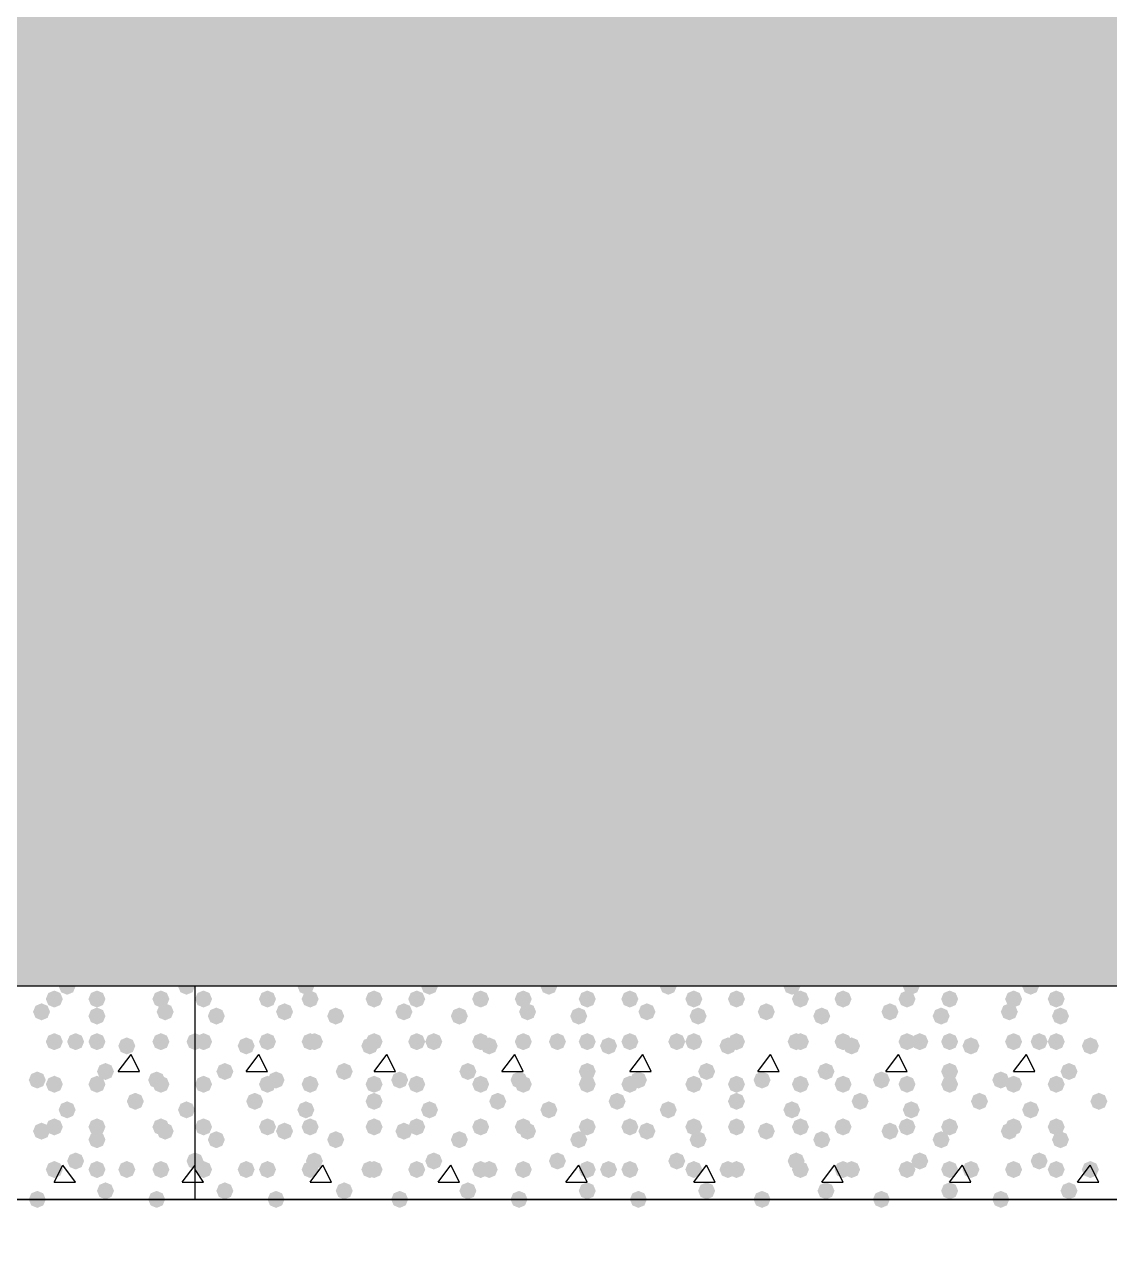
# Model space of a CAD drawing. Header units: millimetres. Extents: x 0 to 420, y 0 to 297.
# Drawn here: x 265.09 to 275.87, y 182.94 to 195.1 of the extents above; entities that cross this region are included whole.
import ezdxf

# ---------------------------------------------------------------- set-up
doc = ezdxf.new("R2010")
doc.units = ezdxf.units.MM
doc.layers.get('0').update_dxf_attribs({"linetype": 'CONTINUOUS'})

msp = doc.modelspace()

# ---------------------------------------------------------------- hatches: boundary and pattern name
at = {"true_color": 0x000008}
h = msp.add_hatch(color=0, dxfattribs=at)
h.paths.add_polyline_path([(385.826, 204.639333), (224.409, 204.639333), (385.826, 185.547)], flags=0)
h.paths.add_polyline_path([(224.409, 204.639333), (385.826, 185.547), (224.409, 185.547)], flags=0)
at = {"true_color": 0x000007}
for points in [[(265.599333, 185.547), (265.574462, 185.487204), (265.514667, 185.462333), (265.454871, 185.487204), (265.43, 185.547), (265.454871, 185.606796), (265.514667, 185.631667), (265.574462, 185.606796)], [(266.784667, 185.547), (266.759796, 185.487204), (266.7, 185.462333), (266.640204, 185.487204), (266.615333, 185.547), (266.640204, 185.606796), (266.7, 185.631667), (266.759796, 185.606796)], [(265.472333, 185.42), (265.447462, 185.360204), (265.387667, 185.335333), (265.327871, 185.360204), (265.303, 185.42), (265.327871, 185.479796), (265.387667, 185.504667), (265.447462, 185.479796)], [(265.895667, 185.42), (265.870796, 185.360204), (265.811, 185.335333), (265.751204, 185.360204), (265.726333, 185.42), (265.751204, 185.479796), (265.811, 185.504667), (265.870796, 185.479796)], [(266.530667, 185.42), (266.505796, 185.360204), (266.446, 185.335333), (266.386204, 185.360204), (266.361333, 185.42), (266.386204, 185.479796), (266.446, 185.504667), (266.505796, 185.479796)], [(265.345333, 185.293), (265.320462, 185.233204), (265.260667, 185.208333), (265.200871, 185.233204), (265.176, 185.293), (265.200871, 185.352796), (265.260667, 185.377667), (265.320462, 185.352796)], [(265.895667, 185.250667), (265.870796, 185.190871), (265.811, 185.166), (265.751204, 185.190871), (265.726333, 185.250667), (265.751204, 185.310462), (265.811, 185.335333), (265.870796, 185.310463)], [(266.573, 185.293), (266.548129, 185.233204), (266.488333, 185.208333), (266.428538, 185.233204), (266.403667, 185.293), (266.428537, 185.352796), (266.488333, 185.377667), (266.548129, 185.352796)], [(265.472333, 184.996667), (265.447462, 184.936871), (265.387667, 184.912), (265.327871, 184.936871), (265.303, 184.996667), (265.327871, 185.056462), (265.387667, 185.081333), (265.447462, 185.056463)], [(265.684, 184.996667), (265.659129, 184.936871), (265.599333, 184.912), (265.539538, 184.936871), (265.514667, 184.996667), (265.539537, 185.056462), (265.599333, 185.081333), (265.659129, 185.056463)], [(265.895667, 184.996667), (265.870796, 184.936871), (265.811, 184.912), (265.751204, 184.936871), (265.726333, 184.996667), (265.751204, 185.056462), (265.811, 185.081333), (265.870796, 185.056463)], [(266.192, 184.954333), (266.167129, 184.894537), (266.107333, 184.869667), (266.047537, 184.894537), (266.022667, 184.954333), (266.047537, 185.014129), (266.107333, 185.039), (266.167129, 185.014129)], [(266.530667, 184.996667), (266.505796, 184.936871), (266.446, 184.912), (266.386204, 184.936871), (266.361333, 184.996667), (266.386204, 185.056462), (266.446, 185.081333), (266.505796, 185.056463)], [(266.869333, 184.996667), (266.844462, 184.936871), (266.784667, 184.912), (266.724871, 184.936871), (266.7, 184.996667), (266.724871, 185.056462), (266.784667, 185.081333), (266.844462, 185.056463)], [(265.980333, 184.700333), (265.955462, 184.640537), (265.895667, 184.615667), (265.835871, 184.640537), (265.811, 184.700333), (265.835871, 184.760129), (265.895667, 184.785), (265.955462, 184.760129)], [(265.303, 184.615667), (265.278129, 184.555871), (265.218333, 184.531), (265.158537, 184.555871), (265.133667, 184.615667), (265.158537, 184.675462), (265.218333, 184.700333), (265.278129, 184.675463)], [(265.472333, 184.573333), (265.447462, 184.513537), (265.387667, 184.488667), (265.327871, 184.513537), (265.303, 184.573333), (265.327871, 184.633129), (265.387667, 184.658), (265.447462, 184.633129)], [(265.895667, 184.573333), (265.870796, 184.513537), (265.811, 184.488667), (265.751204, 184.513537), (265.726333, 184.573333), (265.751204, 184.633129), (265.811, 184.658), (265.870796, 184.633129)], [(266.488333, 184.615667), (266.463462, 184.555871), (266.403667, 184.531), (266.343871, 184.555871), (266.319, 184.615667), (266.343871, 184.675462), (266.403667, 184.700333), (266.463462, 184.675463)], [(266.530667, 184.573333), (266.505796, 184.513537), (266.446, 184.488667), (266.386204, 184.513537), (266.361333, 184.573333), (266.386204, 184.633129), (266.446, 184.658), (266.505796, 184.633129)], [(266.276667, 184.404), (266.251796, 184.344204), (266.192, 184.319333), (266.132204, 184.344204), (266.107333, 184.404), (266.132204, 184.463796), (266.192, 184.488667), (266.251796, 184.463796)], [(265.599333, 184.319333), (265.574462, 184.259537), (265.514667, 184.234667), (265.454871, 184.259537), (265.43, 184.319333), (265.454871, 184.379129), (265.514667, 184.404), (265.574462, 184.379129)], [(266.784667, 184.319333), (266.759796, 184.259537), (266.7, 184.234667), (266.640204, 184.259537), (266.615333, 184.319333), (266.640204, 184.379129), (266.7, 184.404), (266.759796, 184.379129)], [(265.345333, 184.107667), (265.320462, 184.047871), (265.260667, 184.023), (265.200871, 184.047871), (265.176, 184.107667), (265.200871, 184.167462), (265.260667, 184.192333), (265.320462, 184.167463)], [(265.472333, 184.15), (265.447462, 184.090204), (265.387667, 184.065333), (265.327871, 184.090204), (265.303, 184.15), (265.327871, 184.209796), (265.387667, 184.234667), (265.447462, 184.209796)], [(265.895667, 184.15), (265.870796, 184.090204), (265.811, 184.065333), (265.751204, 184.090204), (265.726333, 184.15), (265.751204, 184.209796), (265.811, 184.234667), (265.870796, 184.209796)], [(266.530667, 184.15), (266.505796, 184.090204), (266.446, 184.065333), (266.386204, 184.090204), (266.361333, 184.15), (266.386204, 184.209796), (266.446, 184.234667), (266.505796, 184.209796)], [(266.573, 184.107667), (266.548129, 184.047871), (266.488333, 184.023), (266.428538, 184.047871), (266.403667, 184.107667), (266.428537, 184.167462), (266.488333, 184.192333), (266.548129, 184.167463)], [(265.895667, 184.023), (265.870796, 183.963204), (265.811, 183.938333), (265.751204, 183.963204), (265.726333, 184.023), (265.751204, 184.082796), (265.811, 184.107667), (265.870796, 184.082796)], [(265.472333, 183.726667), (265.447462, 183.666871), (265.387667, 183.642), (265.327871, 183.666871), (265.303, 183.726667), (265.327871, 183.786462), (265.387667, 183.811333), (265.447462, 183.786463)], [(265.684, 183.811333), (265.659129, 183.751537), (265.599333, 183.726667), (265.539538, 183.751537), (265.514667, 183.811333), (265.539537, 183.871129), (265.599333, 183.896), (265.659129, 183.871129)], [(265.895667, 183.726667), (265.870796, 183.666871), (265.811, 183.642), (265.751204, 183.666871), (265.726333, 183.726667), (265.751204, 183.786462), (265.811, 183.811333), (265.870796, 183.786463)], [(266.192, 183.726667), (266.167129, 183.666871), (266.107333, 183.642), (266.047537, 183.666871), (266.022667, 183.726667), (266.047537, 183.786462), (266.107333, 183.811333), (266.167129, 183.786463)], [(266.530667, 183.726667), (266.505796, 183.666871), (266.446, 183.642), (266.386204, 183.666871), (266.361333, 183.726667), (266.386204, 183.786462), (266.446, 183.811333), (266.505796, 183.786463)], [(266.869333, 183.811333), (266.844462, 183.751537), (266.784667, 183.726667), (266.724871, 183.751537), (266.7, 183.811333), (266.724871, 183.871129), (266.784667, 183.896), (266.844462, 183.871129)], [(265.980333, 183.515), (265.955462, 183.455204), (265.895667, 183.430333), (265.835871, 183.455204), (265.811, 183.515), (265.835871, 183.574796), (265.895667, 183.599667), (265.955462, 183.574796)], [(265.303, 183.430333), (265.278129, 183.370537), (265.218333, 183.345667), (265.158537, 183.370537), (265.133667, 183.430333), (265.158537, 183.490129), (265.218333, 183.515), (265.278129, 183.490129)], [(266.488333, 183.430333), (266.463462, 183.370537), (266.403667, 183.345667), (266.343871, 183.370537), (266.319, 183.430333), (266.343871, 183.490129), (266.403667, 183.515), (266.463462, 183.490129)]]:
    msp.add_hatch(color=0, dxfattribs=at).paths.add_polyline_path(points, flags=0)
at = {"true_color": 0x000008}
for points in [[(267.97, 185.547), (267.945129, 185.487204), (267.885333, 185.462333), (267.825538, 185.487204), (267.800667, 185.547), (267.825537, 185.606796), (267.885333, 185.631667), (267.945129, 185.606796)], [(269.197667, 185.547), (269.172796, 185.487204), (269.113, 185.462333), (269.053204, 185.487204), (269.028333, 185.547), (269.053204, 185.606796), (269.113, 185.631667), (269.172796, 185.606796)], [(270.383, 185.547), (270.358129, 185.487204), (270.298333, 185.462333), (270.238538, 185.487204), (270.213667, 185.547), (270.238537, 185.606796), (270.298333, 185.631667), (270.358129, 185.606796)], [(271.568333, 185.547), (271.543463, 185.487204), (271.483667, 185.462333), (271.423871, 185.487204), (271.399, 185.547), (271.423871, 185.606796), (271.483667, 185.631667), (271.543462, 185.606796)], [(272.796, 185.547), (272.771129, 185.487204), (272.711333, 185.462333), (272.651538, 185.487204), (272.626667, 185.547), (272.651537, 185.606796), (272.711333, 185.631667), (272.771129, 185.606796)], [(273.981333, 185.547), (273.956462, 185.487204), (273.896667, 185.462333), (273.836871, 185.487204), (273.812, 185.547), (273.836871, 185.606796), (273.896667, 185.631667), (273.956462, 185.606796)], [(275.166667, 185.547), (275.141796, 185.487204), (275.082, 185.462333), (275.022204, 185.487204), (274.997333, 185.547), (275.022204, 185.606796), (275.082, 185.631667), (275.141796, 185.606796)], [(266.954, 185.42), (266.929129, 185.360204), (266.869333, 185.335333), (266.809538, 185.360204), (266.784667, 185.42), (266.809537, 185.479796), (266.869333, 185.504667), (266.929129, 185.479796)], [(267.589, 185.42), (267.564129, 185.360204), (267.504333, 185.335333), (267.444538, 185.360204), (267.419667, 185.42), (267.444537, 185.479796), (267.504333, 185.504667), (267.564129, 185.479796)], [(268.012333, 185.42), (267.987462, 185.360204), (267.927667, 185.335333), (267.867871, 185.360204), (267.843, 185.42), (267.867871, 185.479796), (267.927667, 185.504667), (267.987462, 185.479796)], [(268.647333, 185.42), (268.622462, 185.360204), (268.562667, 185.335333), (268.502871, 185.360204), (268.478, 185.42), (268.502871, 185.479796), (268.562667, 185.504667), (268.622462, 185.479796)], [(269.070667, 185.42), (269.045796, 185.360204), (268.986, 185.335333), (268.926204, 185.360204), (268.901333, 185.42), (268.926204, 185.479796), (268.986, 185.504667), (269.045796, 185.479796)], [(269.705667, 185.42), (269.680796, 185.360204), (269.621, 185.335333), (269.561204, 185.360204), (269.536333, 185.42), (269.561204, 185.479796), (269.621, 185.504667), (269.680796, 185.479796)], [(270.129, 185.42), (270.104129, 185.360204), (270.044333, 185.335333), (269.984537, 185.360204), (269.959667, 185.42), (269.984537, 185.479796), (270.044333, 185.504667), (270.104129, 185.479796)], [(270.764, 185.42), (270.739129, 185.360204), (270.679333, 185.335333), (270.619537, 185.360204), (270.594667, 185.42), (270.619537, 185.479796), (270.679333, 185.504667), (270.739129, 185.479796)], [(271.187333, 185.42), (271.162462, 185.360204), (271.102667, 185.335333), (271.042871, 185.360204), (271.018, 185.42), (271.042871, 185.479796), (271.102667, 185.504667), (271.162462, 185.479796)], [(271.822333, 185.42), (271.797462, 185.360204), (271.737667, 185.335333), (271.677871, 185.360204), (271.653, 185.42), (271.677871, 185.479796), (271.737667, 185.504667), (271.797462, 185.479796)], [(272.245667, 185.42), (272.220796, 185.360204), (272.161, 185.335333), (272.101204, 185.360204), (272.076333, 185.42), (272.101204, 185.479796), (272.161, 185.504667), (272.220796, 185.479796)], [(272.880667, 185.42), (272.855796, 185.360204), (272.796, 185.335333), (272.736204, 185.360204), (272.711333, 185.42), (272.736204, 185.479796), (272.796, 185.504667), (272.855796, 185.479796)], [(273.304, 185.42), (273.279129, 185.360204), (273.219333, 185.335333), (273.159538, 185.360204), (273.134667, 185.42), (273.159537, 185.479796), (273.219333, 185.504667), (273.279129, 185.479796)], [(273.939, 185.42), (273.914129, 185.360204), (273.854333, 185.335333), (273.794538, 185.360204), (273.769667, 185.42), (273.794537, 185.479796), (273.854333, 185.504667), (273.914129, 185.479796)], [(274.362333, 185.42), (274.337463, 185.360204), (274.277667, 185.335333), (274.217871, 185.360204), (274.193, 185.42), (274.217871, 185.479796), (274.277667, 185.504667), (274.337462, 185.479796)], [(274.997333, 185.42), (274.972463, 185.360204), (274.912667, 185.335333), (274.852871, 185.360204), (274.828, 185.42), (274.852871, 185.479796), (274.912667, 185.504667), (274.972462, 185.479796)], [(275.420667, 185.42), (275.395796, 185.360204), (275.336, 185.335333), (275.276204, 185.360204), (275.251333, 185.42), (275.276204, 185.479796), (275.336, 185.504667), (275.395796, 185.479796)], [(267.081, 185.250667), (267.056129, 185.190871), (266.996333, 185.166), (266.936537, 185.190871), (266.911667, 185.250667), (266.936537, 185.310462), (266.996333, 185.335333), (267.056129, 185.310463)], [(267.758333, 185.293), (267.733462, 185.233204), (267.673667, 185.208333), (267.613871, 185.233204), (267.589, 185.293), (267.613871, 185.352796), (267.673667, 185.377667), (267.733462, 185.352796)], [(268.266333, 185.250667), (268.241463, 185.190871), (268.181667, 185.166), (268.121871, 185.190871), (268.097, 185.250667), (268.121871, 185.310462), (268.181667, 185.335333), (268.241462, 185.310463)], [(268.943667, 185.293), (268.918796, 185.233204), (268.859, 185.208333), (268.799204, 185.233204), (268.774333, 185.293), (268.799204, 185.352796), (268.859, 185.377667), (268.918796, 185.352796)], [(269.494, 185.250667), (269.469129, 185.190871), (269.409333, 185.166), (269.349538, 185.190871), (269.324667, 185.250667), (269.349537, 185.310462), (269.409333, 185.335333), (269.469129, 185.310463)], [(270.171333, 185.293), (270.146462, 185.233204), (270.086667, 185.208333), (270.026871, 185.233204), (270.002, 185.293), (270.026871, 185.352796), (270.086667, 185.377667), (270.146462, 185.352796)], [(270.679333, 185.250667), (270.654463, 185.190871), (270.594667, 185.166), (270.534871, 185.190871), (270.51, 185.250667), (270.534871, 185.310462), (270.594667, 185.335333), (270.654462, 185.310463)], [(271.356667, 185.293), (271.331796, 185.233204), (271.272, 185.208333), (271.212204, 185.233204), (271.187333, 185.293), (271.212204, 185.352796), (271.272, 185.377667), (271.331796, 185.352796)], [(271.864667, 185.250667), (271.839796, 185.190871), (271.78, 185.166), (271.720204, 185.190871), (271.695333, 185.250667), (271.720204, 185.310462), (271.78, 185.335333), (271.839796, 185.310463)], [(272.542, 185.293), (272.517129, 185.233204), (272.457333, 185.208333), (272.397538, 185.233204), (272.372667, 185.293), (272.397537, 185.352796), (272.457333, 185.377667), (272.517129, 185.352796)], [(273.092333, 185.250667), (273.067462, 185.190871), (273.007667, 185.166), (272.947871, 185.190871), (272.923, 185.250667), (272.947871, 185.310462), (273.007667, 185.335333), (273.067462, 185.310463)], [(273.769667, 185.293), (273.744796, 185.233204), (273.685, 185.208333), (273.625204, 185.233204), (273.600333, 185.293), (273.625204, 185.352796), (273.685, 185.377667), (273.744796, 185.352796)], [(274.277667, 185.250667), (274.252796, 185.190871), (274.193, 185.166), (274.133204, 185.190871), (274.108333, 185.250667), (274.133204, 185.310462), (274.193, 185.335333), (274.252796, 185.310463)], [(274.955, 185.293), (274.930129, 185.233204), (274.870333, 185.208333), (274.810538, 185.233204), (274.785667, 185.293), (274.810537, 185.352796), (274.870333, 185.377667), (274.930129, 185.352796)], [(275.463, 185.250667), (275.438129, 185.190871), (275.378333, 185.166), (275.318537, 185.190871), (275.293667, 185.250667), (275.318537, 185.310462), (275.378333, 185.335333), (275.438129, 185.310463)], [(266.954, 184.996667), (266.929129, 184.936871), (266.869333, 184.912), (266.809538, 184.936871), (266.784667, 184.996667), (266.809537, 185.056462), (266.869333, 185.081333), (266.929129, 185.056463)], [(267.377333, 184.954333), (267.352463, 184.894537), (267.292667, 184.869667), (267.232871, 184.894537), (267.208, 184.954333), (267.232871, 185.014129), (267.292667, 185.039), (267.352462, 185.014129)], [(267.589, 184.996667), (267.564129, 184.936871), (267.504333, 184.912), (267.444538, 184.936871), (267.419667, 184.996667), (267.444537, 185.056462), (267.504333, 185.081333), (267.564129, 185.056463)], [(268.012333, 184.996667), (267.987462, 184.936871), (267.927667, 184.912), (267.867871, 184.936871), (267.843, 184.996667), (267.867871, 185.056462), (267.927667, 185.081333), (267.987462, 185.056463)], [(268.054667, 184.996667), (268.029796, 184.936871), (267.97, 184.912), (267.910204, 184.936871), (267.885333, 184.996667), (267.910204, 185.056462), (267.97, 185.081333), (268.029796, 185.056463)], [(268.605, 184.954333), (268.580129, 184.894537), (268.520333, 184.869667), (268.460537, 184.894537), (268.435667, 184.954333), (268.460537, 185.014129), (268.520333, 185.039), (268.580129, 185.014129)], [(268.647333, 184.996667), (268.622462, 184.936871), (268.562667, 184.912), (268.502871, 184.936871), (268.478, 184.996667), (268.502871, 185.056462), (268.562667, 185.081333), (268.622462, 185.056463)], [(269.070667, 184.996667), (269.045796, 184.936871), (268.986, 184.912), (268.926204, 184.936871), (268.901333, 184.996667), (268.926204, 185.056462), (268.986, 185.081333), (269.045796, 185.056463)], [(269.24, 184.996667), (269.215129, 184.936871), (269.155333, 184.912), (269.095537, 184.936871), (269.070667, 184.996667), (269.095537, 185.056462), (269.155333, 185.081333), (269.215129, 185.056463)], [(269.705667, 184.996667), (269.680796, 184.936871), (269.621, 184.912), (269.561204, 184.936871), (269.536333, 184.996667), (269.561204, 185.056462), (269.621, 185.081333), (269.680796, 185.056463)], [(269.790333, 184.954333), (269.765463, 184.894537), (269.705667, 184.869667), (269.645871, 184.894537), (269.621, 184.954333), (269.645871, 185.014129), (269.705667, 185.039), (269.765462, 185.014129)], [(270.129, 184.996667), (270.104129, 184.936871), (270.044333, 184.912), (269.984537, 184.936871), (269.959667, 184.996667), (269.984537, 185.056462), (270.044333, 185.081333), (270.104129, 185.056463)], [(270.467667, 184.996667), (270.442796, 184.936871), (270.383, 184.912), (270.323204, 184.936871), (270.298333, 184.996667), (270.323204, 185.056462), (270.383, 185.081333), (270.442796, 185.056463)], [(270.764, 184.996667), (270.739129, 184.936871), (270.679333, 184.912), (270.619537, 184.936871), (270.594667, 184.996667), (270.619537, 185.056462), (270.679333, 185.081333), (270.739129, 185.056463)], [(270.975667, 184.954333), (270.950796, 184.894537), (270.891, 184.869667), (270.831204, 184.894537), (270.806333, 184.954333), (270.831204, 185.014129), (270.891, 185.039), (270.950796, 185.014129)], [(271.187333, 184.996667), (271.162462, 184.936871), (271.102667, 184.912), (271.042871, 184.936871), (271.018, 184.996667), (271.042871, 185.056462), (271.102667, 185.081333), (271.162462, 185.056463)], [(271.653, 184.996667), (271.628129, 184.936871), (271.568333, 184.912), (271.508537, 184.936871), (271.483667, 184.996667), (271.508537, 185.056462), (271.568333, 185.081333), (271.628129, 185.056463)], [(271.822333, 184.996667), (271.797462, 184.936871), (271.737667, 184.912), (271.677871, 184.936871), (271.653, 184.996667), (271.677871, 185.056462), (271.737667, 185.081333), (271.797462, 185.056463)], [(272.161, 184.954333), (272.136129, 184.894537), (272.076333, 184.869667), (272.016538, 184.894537), (271.991667, 184.954333), (272.016537, 185.014129), (272.076333, 185.039), (272.136129, 185.014129)], [(272.245667, 184.996667), (272.220796, 184.936871), (272.161, 184.912), (272.101204, 184.936871), (272.076333, 184.996667), (272.101204, 185.056462), (272.161, 185.081333), (272.220796, 185.056463)], [(272.838333, 184.996667), (272.813463, 184.936871), (272.753667, 184.912), (272.693871, 184.936871), (272.669, 184.996667), (272.693871, 185.056462), (272.753667, 185.081333), (272.813462, 185.056463)], [(272.880667, 184.996667), (272.855796, 184.936871), (272.796, 184.912), (272.736204, 184.936871), (272.711333, 184.996667), (272.736204, 185.056462), (272.796, 185.081333), (272.855796, 185.056463)], [(273.304, 184.996667), (273.279129, 184.936871), (273.219333, 184.912), (273.159538, 184.936871), (273.134667, 184.996667), (273.159537, 185.056462), (273.219333, 185.081333), (273.279129, 185.056463)], [(273.388667, 184.954333), (273.363796, 184.894537), (273.304, 184.869667), (273.244204, 184.894537), (273.219333, 184.954333), (273.244204, 185.014129), (273.304, 185.039), (273.363796, 185.014129)], [(273.939, 184.996667), (273.914129, 184.936871), (273.854333, 184.912), (273.794538, 184.936871), (273.769667, 184.996667), (273.794537, 185.056462), (273.854333, 185.081333), (273.914129, 185.056463)], [(274.066, 184.996667), (274.041129, 184.936871), (273.981333, 184.912), (273.921538, 184.936871), (273.896667, 184.996667), (273.921537, 185.056462), (273.981333, 185.081333), (274.041129, 185.056463)], [(274.362333, 184.996667), (274.337463, 184.936871), (274.277667, 184.912), (274.217871, 184.936871), (274.193, 184.996667), (274.217871, 185.056462), (274.277667, 185.081333), (274.337462, 185.056463)], [(274.574, 184.954333), (274.549129, 184.894537), (274.489333, 184.869667), (274.429538, 184.894537), (274.404667, 184.954333), (274.429537, 185.014129), (274.489333, 185.039), (274.549129, 185.014129)], [(274.997333, 184.996667), (274.972463, 184.936871), (274.912667, 184.912), (274.852871, 184.936871), (274.828, 184.996667), (274.852871, 185.056462), (274.912667, 185.081333), (274.972462, 185.056463)], [(275.251333, 184.996667), (275.226462, 184.936871), (275.166667, 184.912), (275.106871, 184.936871), (275.082, 184.996667), (275.106871, 185.056462), (275.166667, 185.081333), (275.226462, 185.056463)], [(275.420667, 184.996667), (275.395796, 184.936871), (275.336, 184.912), (275.276204, 184.936871), (275.251333, 184.996667), (275.276204, 185.056462), (275.336, 185.081333), (275.395796, 185.056463)], [(275.759333, 184.954333), (275.734462, 184.894537), (275.674667, 184.869667), (275.614871, 184.894537), (275.59, 184.954333), (275.614871, 185.014129), (275.674667, 185.039), (275.734462, 185.014129)], [(267.165667, 184.700333), (267.140796, 184.640537), (267.081, 184.615667), (267.021204, 184.640537), (266.996333, 184.700333), (267.021204, 184.760129), (267.081, 184.785), (267.140796, 184.760129)], [(268.351, 184.700333), (268.326129, 184.640537), (268.266333, 184.615667), (268.206538, 184.640537), (268.181667, 184.700333), (268.206537, 184.760129), (268.266333, 184.785), (268.326129, 184.760129)], [(269.578667, 184.700333), (269.553796, 184.640537), (269.494, 184.615667), (269.434204, 184.640537), (269.409333, 184.700333), (269.434204, 184.760129), (269.494, 184.785), (269.553796, 184.760129)], [(270.764, 184.700333), (270.739129, 184.640537), (270.679333, 184.615667), (270.619537, 184.640537), (270.594667, 184.700333), (270.619537, 184.760129), (270.679333, 184.785), (270.739129, 184.760129)], [(271.949333, 184.700333), (271.924463, 184.640537), (271.864667, 184.615667), (271.804871, 184.640537), (271.78, 184.700333), (271.804871, 184.760129), (271.864667, 184.785), (271.924462, 184.760129)], [(273.134667, 184.700333), (273.109796, 184.640537), (273.05, 184.615667), (272.990204, 184.640537), (272.965333, 184.700333), (272.990204, 184.760129), (273.05, 184.785), (273.109796, 184.760129)], [(274.362333, 184.700333), (274.337463, 184.640537), (274.277667, 184.615667), (274.217871, 184.640537), (274.193, 184.700333), (274.217871, 184.760129), (274.277667, 184.785), (274.337462, 184.760129)], [(275.547667, 184.700333), (275.522796, 184.640537), (275.463, 184.615667), (275.403204, 184.640537), (275.378333, 184.700333), (275.403204, 184.760129), (275.463, 184.785), (275.522796, 184.760129)], [(266.954, 184.573333), (266.929129, 184.513537), (266.869333, 184.488667), (266.809538, 184.513537), (266.784667, 184.573333), (266.809537, 184.633129), (266.869333, 184.658), (266.929129, 184.633129)], [(267.589, 184.573333), (267.564129, 184.513537), (267.504333, 184.488667), (267.444538, 184.513537), (267.419667, 184.573333), (267.444537, 184.633129), (267.504333, 184.658), (267.564129, 184.633129)], [(267.673667, 184.615667), (267.648796, 184.555871), (267.589, 184.531), (267.529204, 184.555871), (267.504333, 184.615667), (267.529204, 184.675462), (267.589, 184.700333), (267.648796, 184.675463)], [(268.012333, 184.573333), (267.987462, 184.513537), (267.927667, 184.488667), (267.867871, 184.513537), (267.843, 184.573333), (267.867871, 184.633129), (267.927667, 184.658), (267.987462, 184.633129)], [(268.647333, 184.573333), (268.622462, 184.513537), (268.562667, 184.488667), (268.502871, 184.513537), (268.478, 184.573333), (268.502871, 184.633129), (268.562667, 184.658), (268.622462, 184.633129)], [(268.901333, 184.615667), (268.876463, 184.555871), (268.816667, 184.531), (268.756871, 184.555871), (268.732, 184.615667), (268.756871, 184.675462), (268.816667, 184.700333), (268.876462, 184.675463)], [(269.070667, 184.573333), (269.045796, 184.513537), (268.986, 184.488667), (268.926204, 184.513537), (268.901333, 184.573333), (268.926204, 184.633129), (268.986, 184.658), (269.045796, 184.633129)], [(269.705667, 184.573333), (269.680796, 184.513537), (269.621, 184.488667), (269.561204, 184.513537), (269.536333, 184.573333), (269.561204, 184.633129), (269.621, 184.658), (269.680796, 184.633129)], [(270.086667, 184.615667), (270.061796, 184.555871), (270.002, 184.531), (269.942204, 184.555871), (269.917333, 184.615667), (269.942204, 184.675462), (270.002, 184.700333), (270.061796, 184.675463)], [(270.129, 184.573333), (270.104129, 184.513537), (270.044333, 184.488667), (269.984537, 184.513537), (269.959667, 184.573333), (269.984537, 184.633129), (270.044333, 184.658), (270.104129, 184.633129)], [(270.764, 184.573333), (270.739129, 184.513537), (270.679333, 184.488667), (270.619537, 184.513537), (270.594667, 184.573333), (270.619537, 184.633129), (270.679333, 184.658), (270.739129, 184.633129)], [(271.187333, 184.573333), (271.162462, 184.513537), (271.102667, 184.488667), (271.042871, 184.513537), (271.018, 184.573333), (271.042871, 184.633129), (271.102667, 184.658), (271.162462, 184.633129)], [(271.272, 184.615667), (271.247129, 184.555871), (271.187333, 184.531), (271.127538, 184.555871), (271.102667, 184.615667), (271.127537, 184.675462), (271.187333, 184.700333), (271.247129, 184.675463)], [(271.822333, 184.573333), (271.797462, 184.513537), (271.737667, 184.488667), (271.677871, 184.513537), (271.653, 184.573333), (271.677871, 184.633129), (271.737667, 184.658), (271.797462, 184.633129)], [(272.245667, 184.573333), (272.220796, 184.513537), (272.161, 184.488667), (272.101204, 184.513537), (272.076333, 184.573333), (272.101204, 184.633129), (272.161, 184.658), (272.220796, 184.633129)], [(272.499667, 184.615667), (272.474796, 184.555871), (272.415, 184.531), (272.355204, 184.555871), (272.330333, 184.615667), (272.355204, 184.675462), (272.415, 184.700333), (272.474796, 184.675463)], [(272.880667, 184.573333), (272.855796, 184.513537), (272.796, 184.488667), (272.736204, 184.513537), (272.711333, 184.573333), (272.736204, 184.633129), (272.796, 184.658), (272.855796, 184.633129)], [(273.304, 184.573333), (273.279129, 184.513537), (273.219333, 184.488667), (273.159538, 184.513537), (273.134667, 184.573333), (273.159537, 184.633129), (273.219333, 184.658), (273.279129, 184.633129)], [(273.685, 184.615667), (273.660129, 184.555871), (273.600333, 184.531), (273.540538, 184.555871), (273.515667, 184.615667), (273.540537, 184.675462), (273.600333, 184.700333), (273.660129, 184.675463)], [(273.939, 184.573333), (273.914129, 184.513537), (273.854333, 184.488667), (273.794538, 184.513537), (273.769667, 184.573333), (273.794537, 184.633129), (273.854333, 184.658), (273.914129, 184.633129)], [(274.362333, 184.573333), (274.337463, 184.513537), (274.277667, 184.488667), (274.217871, 184.513537), (274.193, 184.573333), (274.217871, 184.633129), (274.277667, 184.658), (274.337462, 184.633129)], [(274.870333, 184.615667), (274.845462, 184.555871), (274.785667, 184.531), (274.725871, 184.555871), (274.701, 184.615667), (274.725871, 184.675462), (274.785667, 184.700333), (274.845462, 184.675463)], [(274.997333, 184.573333), (274.972463, 184.513537), (274.912667, 184.488667), (274.852871, 184.513537), (274.828, 184.573333), (274.852871, 184.633129), (274.912667, 184.658), (274.972462, 184.633129)], [(275.420667, 184.573333), (275.395796, 184.513537), (275.336, 184.488667), (275.276204, 184.513537), (275.251333, 184.573333), (275.276204, 184.633129), (275.336, 184.658), (275.395796, 184.633129)], [(267.462, 184.404), (267.437129, 184.344204), (267.377333, 184.319333), (267.317537, 184.344204), (267.292667, 184.404), (267.317537, 184.463796), (267.377333, 184.488667), (267.437129, 184.463796)], [(268.647333, 184.404), (268.622462, 184.344204), (268.562667, 184.319333), (268.502871, 184.344204), (268.478, 184.404), (268.502871, 184.463796), (268.562667, 184.488667), (268.622462, 184.463796)], [(269.875, 184.404), (269.850129, 184.344204), (269.790333, 184.319333), (269.730537, 184.344204), (269.705667, 184.404), (269.730537, 184.463796), (269.790333, 184.488667), (269.850129, 184.463796)], [(271.060333, 184.404), (271.035462, 184.344204), (270.975667, 184.319333), (270.915871, 184.344204), (270.891, 184.404), (270.915871, 184.463796), (270.975667, 184.488667), (271.035462, 184.463796)], [(272.245667, 184.404), (272.220796, 184.344204), (272.161, 184.319333), (272.101204, 184.344204), (272.076333, 184.404), (272.101204, 184.463796), (272.161, 184.488667), (272.220796, 184.463796)], [(273.473333, 184.404), (273.448463, 184.344204), (273.388667, 184.319333), (273.328871, 184.344204), (273.304, 184.404), (273.328871, 184.463796), (273.388667, 184.488667), (273.448462, 184.463796)], [(274.658667, 184.404), (274.633796, 184.344204), (274.574, 184.319333), (274.514204, 184.344204), (274.489333, 184.404), (274.514204, 184.463796), (274.574, 184.488667), (274.633796, 184.463796)], [(275.844, 184.404), (275.819129, 184.344204), (275.759333, 184.319333), (275.699538, 184.344204), (275.674667, 184.404), (275.699537, 184.463796), (275.759333, 184.488667), (275.819129, 184.463796)], [(267.97, 184.319333), (267.945129, 184.259537), (267.885333, 184.234667), (267.825538, 184.259537), (267.800667, 184.319333), (267.825537, 184.379129), (267.885333, 184.404), (267.945129, 184.379129)], [(269.197667, 184.319333), (269.172796, 184.259537), (269.113, 184.234667), (269.053204, 184.259537), (269.028333, 184.319333), (269.053204, 184.379129), (269.113, 184.404), (269.172796, 184.379129)], [(270.383, 184.319333), (270.358129, 184.259537), (270.298333, 184.234667), (270.238538, 184.259537), (270.213667, 184.319333), (270.238537, 184.379129), (270.298333, 184.404), (270.358129, 184.379129)], [(271.568333, 184.319333), (271.543463, 184.259537), (271.483667, 184.234667), (271.423871, 184.259537), (271.399, 184.319333), (271.423871, 184.379129), (271.483667, 184.404), (271.543462, 184.379129)], [(272.796, 184.319333), (272.771129, 184.259537), (272.711333, 184.234667), (272.651538, 184.259537), (272.626667, 184.319333), (272.651537, 184.379129), (272.711333, 184.404), (272.771129, 184.379129)], [(273.981333, 184.319333), (273.956462, 184.259537), (273.896667, 184.234667), (273.836871, 184.259537), (273.812, 184.319333), (273.836871, 184.379129), (273.896667, 184.404), (273.956462, 184.379129)], [(275.166667, 184.319333), (275.141796, 184.259537), (275.082, 184.234667), (275.022204, 184.259537), (274.997333, 184.319333), (275.022204, 184.379129), (275.082, 184.404), (275.141796, 184.379129)], [(266.954, 184.15), (266.929129, 184.090204), (266.869333, 184.065333), (266.809538, 184.090204), (266.784667, 184.15), (266.809537, 184.209796), (266.869333, 184.234667), (266.929129, 184.209796)], [(267.589, 184.15), (267.564129, 184.090204), (267.504333, 184.065333), (267.444538, 184.090204), (267.419667, 184.15), (267.444537, 184.209796), (267.504333, 184.234667), (267.564129, 184.209796)], [(267.758333, 184.107667), (267.733462, 184.047871), (267.673667, 184.023), (267.613871, 184.047871), (267.589, 184.107667), (267.613871, 184.167462), (267.673667, 184.192333), (267.733462, 184.167463)], [(268.012333, 184.15), (267.987462, 184.090204), (267.927667, 184.065333), (267.867871, 184.090204), (267.843, 184.15), (267.867871, 184.209796), (267.927667, 184.234667), (267.987462, 184.209796)], [(268.647333, 184.15), (268.622462, 184.090204), (268.562667, 184.065333), (268.502871, 184.090204), (268.478, 184.15), (268.502871, 184.209796), (268.562667, 184.234667), (268.622462, 184.209796)], [(268.943667, 184.107667), (268.918796, 184.047871), (268.859, 184.023), (268.799204, 184.047871), (268.774333, 184.107667), (268.799204, 184.167462), (268.859, 184.192333), (268.918796, 184.167463)], [(269.070667, 184.15), (269.045796, 184.090204), (268.986, 184.065333), (268.926204, 184.090204), (268.901333, 184.15), (268.926204, 184.209796), (268.986, 184.234667), (269.045796, 184.209796)], [(269.705667, 184.15), (269.680796, 184.090204), (269.621, 184.065333), (269.561204, 184.090204), (269.536333, 184.15), (269.561204, 184.209796), (269.621, 184.234667), (269.680796, 184.209796)], [(270.129, 184.15), (270.104129, 184.090204), (270.044333, 184.065333), (269.984537, 184.090204), (269.959667, 184.15), (269.984537, 184.209796), (270.044333, 184.234667), (270.104129, 184.209796)], [(270.171333, 184.107667), (270.146462, 184.047871), (270.086667, 184.023), (270.026871, 184.047871), (270.002, 184.107667), (270.026871, 184.167462), (270.086667, 184.192333), (270.146462, 184.167463)], [(270.764, 184.15), (270.739129, 184.090204), (270.679333, 184.065333), (270.619537, 184.090204), (270.594667, 184.15), (270.619537, 184.209796), (270.679333, 184.234667), (270.739129, 184.209796)], [(271.187333, 184.15), (271.162462, 184.090204), (271.102667, 184.065333), (271.042871, 184.090204), (271.018, 184.15), (271.042871, 184.209796), (271.102667, 184.234667), (271.162462, 184.209796)], [(271.356667, 184.107667), (271.331796, 184.047871), (271.272, 184.023), (271.212204, 184.047871), (271.187333, 184.107667), (271.212204, 184.167462), (271.272, 184.192333), (271.331796, 184.167463)], [(271.822333, 184.15), (271.797462, 184.090204), (271.737667, 184.065333), (271.677871, 184.090204), (271.653, 184.15), (271.677871, 184.209796), (271.737667, 184.234667), (271.797462, 184.209796)], [(272.245667, 184.15), (272.220796, 184.090204), (272.161, 184.065333), (272.101204, 184.090204), (272.076333, 184.15), (272.101204, 184.209796), (272.161, 184.234667), (272.220796, 184.209796)], [(272.542, 184.107667), (272.517129, 184.047871), (272.457333, 184.023), (272.397538, 184.047871), (272.372667, 184.107667), (272.397537, 184.167462), (272.457333, 184.192333), (272.517129, 184.167463)], [(272.880667, 184.15), (272.855796, 184.090204), (272.796, 184.065333), (272.736204, 184.090204), (272.711333, 184.15), (272.736204, 184.209796), (272.796, 184.234667), (272.855796, 184.209796)], [(273.304, 184.15), (273.279129, 184.090204), (273.219333, 184.065333), (273.159538, 184.090204), (273.134667, 184.15), (273.159537, 184.209796), (273.219333, 184.234667), (273.279129, 184.209796)], [(273.769667, 184.107667), (273.744796, 184.047871), (273.685, 184.023), (273.625204, 184.047871), (273.600333, 184.107667), (273.625204, 184.167462), (273.685, 184.192333), (273.744796, 184.167463)], [(273.939, 184.15), (273.914129, 184.090204), (273.854333, 184.065333), (273.794538, 184.090204), (273.769667, 184.15), (273.794537, 184.209796), (273.854333, 184.234667), (273.914129, 184.209796)], [(274.362333, 184.15), (274.337463, 184.090204), (274.277667, 184.065333), (274.217871, 184.090204), (274.193, 184.15), (274.217871, 184.209796), (274.277667, 184.234667), (274.337462, 184.209796)], [(274.955, 184.107667), (274.930129, 184.047871), (274.870333, 184.023), (274.810538, 184.047871), (274.785667, 184.107667), (274.810537, 184.167462), (274.870333, 184.192333), (274.930129, 184.167463)], [(274.997333, 184.15), (274.972463, 184.090204), (274.912667, 184.065333), (274.852871, 184.090204), (274.828, 184.15), (274.852871, 184.209796), (274.912667, 184.234667), (274.972462, 184.209796)], [(275.420667, 184.15), (275.395796, 184.090204), (275.336, 184.065333), (275.276204, 184.090204), (275.251333, 184.15), (275.276204, 184.209796), (275.336, 184.234667), (275.395796, 184.209796)], [(267.081, 184.023), (267.056129, 183.963204), (266.996333, 183.938333), (266.936537, 183.963204), (266.911667, 184.023), (266.936537, 184.082796), (266.996333, 184.107667), (267.056129, 184.082796)], [(268.266333, 184.023), (268.241463, 183.963204), (268.181667, 183.938333), (268.121871, 183.963204), (268.097, 184.023), (268.121871, 184.082796), (268.181667, 184.107667), (268.241462, 184.082796)], [(269.494, 184.023), (269.469129, 183.963204), (269.409333, 183.938333), (269.349538, 183.963204), (269.324667, 184.023), (269.349537, 184.082796), (269.409333, 184.107667), (269.469129, 184.082796)], [(270.679333, 184.023), (270.654463, 183.963204), (270.594667, 183.938333), (270.534871, 183.963204), (270.51, 184.023), (270.534871, 184.082796), (270.594667, 184.107667), (270.654462, 184.082796)], [(271.864667, 184.023), (271.839796, 183.963204), (271.78, 183.938333), (271.720204, 183.963204), (271.695333, 184.023), (271.720204, 184.082796), (271.78, 184.107667), (271.839796, 184.082796)], [(273.092333, 184.023), (273.067462, 183.963204), (273.007667, 183.938333), (272.947871, 183.963204), (272.923, 184.023), (272.947871, 184.082796), (273.007667, 184.107667), (273.067462, 184.082796)], [(274.277667, 184.023), (274.252796, 183.963204), (274.193, 183.938333), (274.133204, 183.963204), (274.108333, 184.023), (274.133204, 184.082796), (274.193, 184.107667), (274.252796, 184.082796)], [(275.463, 184.023), (275.438129, 183.963204), (275.378333, 183.938333), (275.318537, 183.963204), (275.293667, 184.023), (275.318537, 184.082796), (275.378333, 184.107667), (275.438129, 184.082796)], [(266.954, 183.726667), (266.929129, 183.666871), (266.869333, 183.642), (266.809538, 183.666871), (266.784667, 183.726667), (266.809537, 183.786462), (266.869333, 183.811333), (266.929129, 183.786463)], [(267.377333, 183.726667), (267.352463, 183.666871), (267.292667, 183.642), (267.232871, 183.666871), (267.208, 183.726667), (267.232871, 183.786462), (267.292667, 183.811333), (267.352462, 183.786463)], [(267.589, 183.726667), (267.564129, 183.666871), (267.504333, 183.642), (267.444538, 183.666871), (267.419667, 183.726667), (267.444537, 183.786462), (267.504333, 183.811333), (267.564129, 183.786463)], [(268.012333, 183.726667), (267.987462, 183.666871), (267.927667, 183.642), (267.867871, 183.666871), (267.843, 183.726667), (267.867871, 183.786462), (267.927667, 183.811333), (267.987462, 183.786463)], [(268.054667, 183.811333), (268.029796, 183.751537), (267.97, 183.726667), (267.910204, 183.751537), (267.885333, 183.811333), (267.910204, 183.871129), (267.97, 183.896), (268.029796, 183.871129)], [(268.605, 183.726667), (268.580129, 183.666871), (268.520333, 183.642), (268.460537, 183.666871), (268.435667, 183.726667), (268.460537, 183.786462), (268.520333, 183.811333), (268.580129, 183.786463)], [(268.647333, 183.726667), (268.622462, 183.666871), (268.562667, 183.642), (268.502871, 183.666871), (268.478, 183.726667), (268.502871, 183.786462), (268.562667, 183.811333), (268.622462, 183.786463)], [(269.070667, 183.726667), (269.045796, 183.666871), (268.986, 183.642), (268.926204, 183.666871), (268.901333, 183.726667), (268.926204, 183.786462), (268.986, 183.811333), (269.045796, 183.786463)], [(269.24, 183.811333), (269.215129, 183.751537), (269.155333, 183.726667), (269.095537, 183.751537), (269.070667, 183.811333), (269.095537, 183.871129), (269.155333, 183.896), (269.215129, 183.871129)], [(269.705667, 183.726667), (269.680796, 183.666871), (269.621, 183.642), (269.561204, 183.666871), (269.536333, 183.726667), (269.561204, 183.786462), (269.621, 183.811333), (269.680796, 183.786463)], [(269.790333, 183.726667), (269.765463, 183.666871), (269.705667, 183.642), (269.645871, 183.666871), (269.621, 183.726667), (269.645871, 183.786462), (269.705667, 183.811333), (269.765462, 183.786463)], [(270.129, 183.726667), (270.104129, 183.666871), (270.044333, 183.642), (269.984537, 183.666871), (269.959667, 183.726667), (269.984537, 183.786462), (270.044333, 183.811333), (270.104129, 183.786463)], [(270.467667, 183.811333), (270.442796, 183.751537), (270.383, 183.726667), (270.323204, 183.751537), (270.298333, 183.811333), (270.323204, 183.871129), (270.383, 183.896), (270.442796, 183.871129)], [(270.764, 183.726667), (270.739129, 183.666871), (270.679333, 183.642), (270.619537, 183.666871), (270.594667, 183.726667), (270.619537, 183.786462), (270.679333, 183.811333), (270.739129, 183.786463)], [(270.975667, 183.726667), (270.950796, 183.666871), (270.891, 183.642), (270.831204, 183.666871), (270.806333, 183.726667), (270.831204, 183.786462), (270.891, 183.811333), (270.950796, 183.786463)], [(271.187333, 183.726667), (271.162462, 183.666871), (271.102667, 183.642), (271.042871, 183.666871), (271.018, 183.726667), (271.042871, 183.786462), (271.102667, 183.811333), (271.162462, 183.786463)], [(271.653, 183.811333), (271.628129, 183.751537), (271.568333, 183.726667), (271.508537, 183.751537), (271.483667, 183.811333), (271.508537, 183.871129), (271.568333, 183.896), (271.628129, 183.871129)], [(271.822333, 183.726667), (271.797462, 183.666871), (271.737667, 183.642), (271.677871, 183.666871), (271.653, 183.726667), (271.677871, 183.786462), (271.737667, 183.811333), (271.797462, 183.786463)], [(272.161, 183.726667), (272.136129, 183.666871), (272.076333, 183.642), (272.016538, 183.666871), (271.991667, 183.726667), (272.016537, 183.786462), (272.076333, 183.811333), (272.136129, 183.786463)], [(272.245667, 183.726667), (272.220796, 183.666871), (272.161, 183.642), (272.101204, 183.666871), (272.076333, 183.726667), (272.101204, 183.786462), (272.161, 183.811333), (272.220796, 183.786463)], [(272.838333, 183.811333), (272.813463, 183.751537), (272.753667, 183.726667), (272.693871, 183.751537), (272.669, 183.811333), (272.693871, 183.871129), (272.753667, 183.896), (272.813462, 183.871129)], [(272.880667, 183.726667), (272.855796, 183.666871), (272.796, 183.642), (272.736204, 183.666871), (272.711333, 183.726667), (272.736204, 183.786462), (272.796, 183.811333), (272.855796, 183.786463)], [(273.304, 183.726667), (273.279129, 183.666871), (273.219333, 183.642), (273.159538, 183.666871), (273.134667, 183.726667), (273.159537, 183.786462), (273.219333, 183.811333), (273.279129, 183.786463)], [(273.388667, 183.726667), (273.363796, 183.666871), (273.304, 183.642), (273.244204, 183.666871), (273.219333, 183.726667), (273.244204, 183.786462), (273.304, 183.811333), (273.363796, 183.786463)], [(273.939, 183.726667), (273.914129, 183.666871), (273.854333, 183.642), (273.794538, 183.666871), (273.769667, 183.726667), (273.794537, 183.786462), (273.854333, 183.811333), (273.914129, 183.786463)], [(274.066, 183.811333), (274.041129, 183.751537), (273.981333, 183.726667), (273.921538, 183.751537), (273.896667, 183.811333), (273.921537, 183.871129), (273.981333, 183.896), (274.041129, 183.871129)], [(274.362333, 183.726667), (274.337463, 183.666871), (274.277667, 183.642), (274.217871, 183.666871), (274.193, 183.726667), (274.217871, 183.786462), (274.277667, 183.811333), (274.337462, 183.786463)], [(274.574, 183.726667), (274.549129, 183.666871), (274.489333, 183.642), (274.429538, 183.666871), (274.404667, 183.726667), (274.429537, 183.786462), (274.489333, 183.811333), (274.549129, 183.786463)], [(274.997333, 183.726667), (274.972463, 183.666871), (274.912667, 183.642), (274.852871, 183.666871), (274.828, 183.726667), (274.852871, 183.786462), (274.912667, 183.811333), (274.972462, 183.786463)], [(275.251333, 183.811333), (275.226462, 183.751537), (275.166667, 183.726667), (275.106871, 183.751537), (275.082, 183.811333), (275.106871, 183.871129), (275.166667, 183.896), (275.226462, 183.871129)], [(275.420667, 183.726667), (275.395796, 183.666871), (275.336, 183.642), (275.276204, 183.666871), (275.251333, 183.726667), (275.276204, 183.786462), (275.336, 183.811333), (275.395796, 183.786463)], [(275.759333, 183.726667), (275.734462, 183.666871), (275.674667, 183.642), (275.614871, 183.666871), (275.59, 183.726667), (275.614871, 183.786462), (275.674667, 183.811333), (275.734462, 183.786463)], [(267.165667, 183.515), (267.140796, 183.455204), (267.081, 183.430333), (267.021204, 183.455204), (266.996333, 183.515), (267.021204, 183.574796), (267.081, 183.599667), (267.140796, 183.574796)], [(268.351, 183.515), (268.326129, 183.455204), (268.266333, 183.430333), (268.206538, 183.455204), (268.181667, 183.515), (268.206537, 183.574796), (268.266333, 183.599667), (268.326129, 183.574796)], [(269.578667, 183.515), (269.553796, 183.455204), (269.494, 183.430333), (269.434204, 183.455204), (269.409333, 183.515), (269.434204, 183.574796), (269.494, 183.599667), (269.553796, 183.574796)], [(270.764, 183.515), (270.739129, 183.455204), (270.679333, 183.430333), (270.619537, 183.455204), (270.594667, 183.515), (270.619537, 183.574796), (270.679333, 183.599667), (270.739129, 183.574796)], [(271.949333, 183.515), (271.924463, 183.455204), (271.864667, 183.430333), (271.804871, 183.455204), (271.78, 183.515), (271.804871, 183.574796), (271.864667, 183.599667), (271.924462, 183.574796)], [(273.134667, 183.515), (273.109796, 183.455204), (273.05, 183.430333), (272.990204, 183.455204), (272.965333, 183.515), (272.990204, 183.574796), (273.05, 183.599667), (273.109796, 183.574796)], [(274.362333, 183.515), (274.337463, 183.455204), (274.277667, 183.430333), (274.217871, 183.455204), (274.193, 183.515), (274.217871, 183.574796), (274.277667, 183.599667), (274.337462, 183.574796)], [(275.547667, 183.515), (275.522796, 183.455204), (275.463, 183.430333), (275.403204, 183.455204), (275.378333, 183.515), (275.403204, 183.574796), (275.463, 183.599667), (275.522796, 183.574796)], [(267.673667, 183.430333), (267.648796, 183.370537), (267.589, 183.345667), (267.529204, 183.370537), (267.504333, 183.430333), (267.529204, 183.490129), (267.589, 183.515), (267.648796, 183.490129)], [(268.901333, 183.430333), (268.876463, 183.370537), (268.816667, 183.345667), (268.756871, 183.370537), (268.732, 183.430333), (268.756871, 183.490129), (268.816667, 183.515), (268.876462, 183.490129)], [(270.086667, 183.430333), (270.061796, 183.370537), (270.002, 183.345667), (269.942204, 183.370537), (269.917333, 183.430333), (269.942204, 183.490129), (270.002, 183.515), (270.061796, 183.490129)], [(271.272, 183.430333), (271.247129, 183.370537), (271.187333, 183.345667), (271.127538, 183.370537), (271.102667, 183.430333), (271.127537, 183.490129), (271.187333, 183.515), (271.247129, 183.490129)], [(272.499667, 183.430333), (272.474796, 183.370537), (272.415, 183.345667), (272.355204, 183.370537), (272.330333, 183.430333), (272.355204, 183.490129), (272.415, 183.515), (272.474796, 183.490129)], [(273.685, 183.430333), (273.660129, 183.370537), (273.600333, 183.345667), (273.540538, 183.370537), (273.515667, 183.430333), (273.540537, 183.490129), (273.600333, 183.515), (273.660129, 183.490129)], [(274.870333, 183.430333), (274.845462, 183.370537), (274.785667, 183.345667), (274.725871, 183.370537), (274.701, 183.430333), (274.725871, 183.490129), (274.785667, 183.515), (274.845462, 183.490129)]]:
    msp.add_hatch(color=0, dxfattribs=at).paths.add_polyline_path(points, flags=0)

# ---------------------------------------------------------------- linework, layer by layer
at = {"color": 0, "true_color": 0x000007}
for points in [[(38.650333, 185.547), (38.650333, 162.263667), (386.884333, 162.263667), (386.884333, 185.547), (224.409, 185.547), (224.409, 206.756), (201.125667, 206.756), (201.125667, 185.547)], [(38.650333, 185.547), (38.650333, 162.263667), (386.884333, 162.263667), (386.884333, 185.547), (224.409, 185.547), (224.409, 206.756), (201.125667, 206.756), (201.125667, 185.547)], [(264.668, 185.547), (264.668, 183.430333), (266.784667, 183.430333), (266.784667, 185.547)]]:
    msp.add_lwpolyline(points, close=True, dxfattribs=at)
at = {"color": 0, "true_color": 0x0000fd}
msp.add_lwpolyline([(40.767, 164.380333), (384.767667, 164.380333), (384.767667, 183.430333), (222.292333, 183.430333), (222.292333, 204.639333), (203.242333, 204.639333), (203.242333, 183.430333), (40.767, 183.430333)], close=True, dxfattribs=at)
at = {"color": 0, "true_color": 0x000008}
msp.add_lwpolyline([(224.409, 204.639333), (385.826, 185.547), (224.409, 185.547)], close=True, dxfattribs=at)
at = {"color": 0, "true_color": 0x000007}
for points in [[(285.877, 185.547), (266.784667, 185.547)], [(266.022667, 184.700333), (266.149667, 184.869667)], [(266.234333, 184.700333), (266.149667, 184.869667)], [(266.022667, 184.700333), (266.234333, 184.700333)], [(265.387667, 183.599667), (265.472333, 183.769)], [(265.599333, 183.599667), (265.472333, 183.769)], [(266.657667, 183.599667), (266.784667, 183.769)], [(266.784667, 183.726667), (266.784667, 183.769)], [(265.387667, 183.599667), (265.599333, 183.599667)], [(266.657667, 183.599667), (266.784667, 183.599667)], [(266.784667, 183.430333), (285.877, 183.430333)]]:
    msp.add_lwpolyline(points, dxfattribs=at)
at = {"color": 0, "true_color": 0x000008}
for points in [[(267.292667, 184.700333), (267.419667, 184.869667)], [(267.504333, 184.700333), (267.419667, 184.869667)], [(268.562667, 184.700333), (268.689667, 184.869667)], [(268.774333, 184.700333), (268.689667, 184.869667)], [(269.832667, 184.700333), (269.959667, 184.869667)], [(270.044333, 184.700333), (269.959667, 184.869667)], [(271.102667, 184.700333), (271.229667, 184.869667)], [(271.314333, 184.700333), (271.229667, 184.869667)], [(272.372667, 184.700333), (272.499667, 184.869667)], [(272.584333, 184.700333), (272.499667, 184.869667)], [(273.642667, 184.700333), (273.769667, 184.869667)], [(273.854333, 184.700333), (273.769667, 184.869667)], [(274.912667, 184.700333), (275.039667, 184.869667)], [(275.124333, 184.700333), (275.039667, 184.869667)], [(267.292667, 184.700333), (267.504333, 184.700333)], [(268.562667, 184.700333), (268.774333, 184.700333)], [(269.832667, 184.700333), (270.044333, 184.700333)], [(271.102667, 184.700333), (271.314333, 184.700333)], [(272.372667, 184.700333), (272.584333, 184.700333)], [(273.642667, 184.700333), (273.854333, 184.700333)], [(274.912667, 184.700333), (275.124333, 184.700333)], [(266.869333, 183.599667), (266.784667, 183.726667)], [(267.927667, 183.599667), (268.054667, 183.769)], [(268.139333, 183.599667), (268.054667, 183.769)], [(269.197667, 183.599667), (269.324667, 183.769)], [(269.409333, 183.599667), (269.324667, 183.769)], [(270.467667, 183.599667), (270.594667, 183.769)], [(270.679333, 183.599667), (270.594667, 183.769)], [(271.737667, 183.599667), (271.864667, 183.769)], [(271.949333, 183.599667), (271.864667, 183.769)], [(273.007667, 183.599667), (273.134667, 183.769)], [(273.219333, 183.599667), (273.134667, 183.769)], [(274.277667, 183.599667), (274.404667, 183.769)], [(274.489333, 183.599667), (274.404667, 183.769)], [(275.547667, 183.599667), (275.674667, 183.769)], [(275.759333, 183.599667), (275.674667, 183.769)], [(266.784667, 183.599667), (266.869333, 183.599667)], [(267.927667, 183.599667), (268.139333, 183.599667)], [(269.197667, 183.599667), (269.409333, 183.599667)], [(270.467667, 183.599667), (270.679333, 183.599667)], [(271.737667, 183.599667), (271.949333, 183.599667)], [(273.007667, 183.599667), (273.219333, 183.599667)], [(274.277667, 183.599667), (274.489333, 183.599667)], [(275.547667, 183.599667), (275.759333, 183.599667)]]:
    msp.add_lwpolyline(points, dxfattribs=at)

doc.saveas('drawing.dxf')
